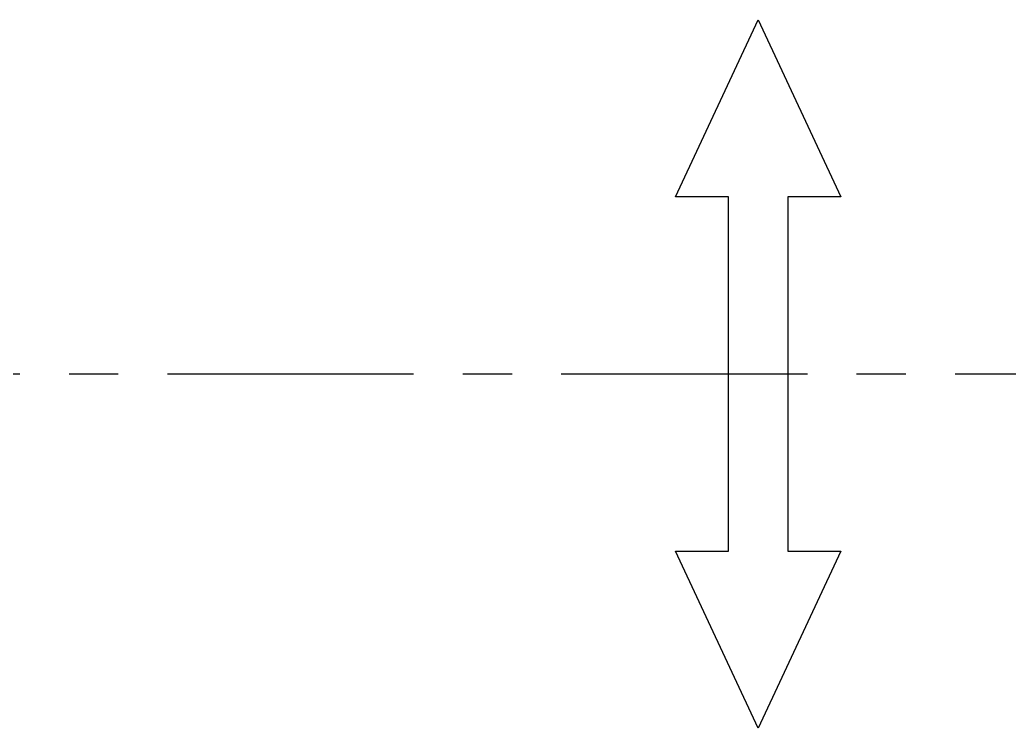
# Model space of a CAD drawing. Extents: x -1.6 to 71, y -20.2 to 60.8.
# Drawn here: x 45.72 to 50.74, y 52.97 to 56.57 of the extents above; entities that cross this region are included whole.
import ezdxf

# ---------------------------------------------------------------- set-up
doc = ezdxf.new("R2010")
doc.units = 0
doc.linetypes.add('CENTER', pattern=[2, 1.25, -0.25, 0.25, -0.25])
doc.layers.get('0').update_dxf_attribs({"linetype": 'CONTINUOUS'})
doc.layers.add('CENTER', color=1, linetype='CENTER')

msp = doc.modelspace()

# ---------------------------------------------------------------- linework, layer by layer
at = {"color": 7, "linetype": 'CONTINUOUS'}
for p, q in [((49.0463, 55.668), (49.466, 56.568)), ((49.466, 56.568), (49.8857, 55.668)), ((49.316, 55.668), (49.0463, 55.668)), ((49.316, 53.868), (49.316, 55.668)), ((49.616, 55.668), (49.616, 53.868)), ((49.8857, 55.668), (49.616, 55.668)), ((49.0463, 53.868), (49.316, 53.868)), ((49.466, 52.968), (49.0463, 53.868)), ((49.8857, 53.868), (49.466, 52.968)), ((49.616, 53.868), (49.8857, 53.868))]:
    msp.add_line(p, q, dxfattribs=at)
at = {"layer": 'CENTER', "color": 1, "linetype": 'CENTER'}
msp.add_line((20.466, 54.768), (70.966, 54.768), dxfattribs=at)

doc.saveas('drawing.dxf')
